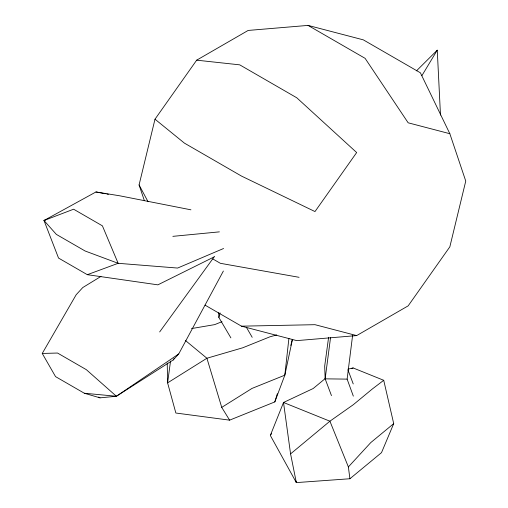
<?xml version="1.0" encoding="UTF-8"?>
<svg xmlns="http://www.w3.org/2000/svg" width="508" height="508" viewBox="0 0 508 508"><rect width="100%" height="100%" fill="white"/><g stroke="black" fill="none" stroke-linecap="round" stroke-linejoin="round"><path stroke-width="0.76" d="M288.906 338.366L284.823 375.177L274.828 401.911L229.61 420.154L175.857 413.023L167.602 382.873L167.227 363.118M353.333 396.138L347.123 379.12L352.635 335.153M330.575 337.363L325.152 378.847L331.464 395.624M170.529 361.067L167.602 382.873L206.908 358.248L242.71 347.796L269.85 336.848L276.714 334.931M328.613 337.287L324.682 366.16L325.152 378.847L347.123 379.12M292.468 339.35L284.823 375.177L252.006 388.417L221.736 407.384L229.61 420.154M144.386 200.73L139.078 184.937L154.997 119.196L196.672 60.173L248.171 30.436L308.051 25.4L363.334 39.859L420.389 72.796L449.84 133.712L465.753 181.083L449.84 246.837L408.165 305.86L356.667 335.591L296.78 340.627L241.49 326.168L205.061 305.137M290.811 345.44L292.348 339.35M230.88 337.871L218.878 317.487L220.066 312.896M274.828 401.911L277.336 393.694M347.872 369.17L353.104 367.944L383.718 380.295L393.713 423.634L381.508 452.641L349.91 478.746L296.342 482.6L270.326 435.451L283.515 402.482L313.201 388.506L325.431 378.397M101.003 276.39L82.772 287.553L76.175 294.735L42.247 353.454L55.543 376.619L84.334 393.243L100.006 397.847L116.389 396.259L173.241 359.943L178.727 353.943L223.374 271.037M173.241 359.943L174.003 358.559M421.907 75.635L437.261 50.171L440.48 115.068M270.764 434.791L271.64 433.476M159.658 331.946L214.573 256.318M349.91 478.746L348.374 466.935L370.789 442.576L393.713 423.634M416.471 70.853L437.261 50.171M295.885 481.108L296.342 482.6L290.57 453.885L329.908 421.195L353.32 404.692L372.281 389.026L383.718 380.295M84.334 393.243L116.389 396.259L178.727 353.943M213.817 257.067L157.88 284.848L87.325 274.688L58.534 258.064L43.999 220.504L95.968 191.96L119.621 195.777L190.932 209.823M351.72 368.675L353.104 367.944M223.584 248.501L177.597 268.059L118.142 263.309L85.128 251.003L56.337 234.385L43.999 220.504L73.616 209.213L102.406 225.838L118.142 263.309L87.325 274.688M222.002 321.672L214.668 324.631L191.497 328.574M43.999 220.504L45.479 219.945M172.853 236.347L219.399 231.864M42.247 353.454L57.531 353.035L86.322 369.659L116.389 396.259M241.49 326.168L314.992 324.688L356.667 335.591M196.672 60.173L239.725 64.846L296.78 97.784L356.667 152.546L314.992 211.569L241.49 176.079L184.442 143.142L154.997 119.196M299.072 277.311L220.377 263.309L212.82 258.947M95.968 191.96L105.289 193.751M106.845 194.05L108.394 194.348M449.84 133.712L408.165 122.809L365.1 58.337L308.051 25.4M98.641 397.053L100.006 397.847M185.509 340.563L206.908 358.248L221.736 407.384M246.336 327.203L252.209 337.318M139.078 184.937L148.031 201.714M348.374 466.935L329.908 421.195L283.515 402.482L290.57 453.885M348.024 370.078L353.244 383.94M218.7 312.731L218.878 317.487"/></g></svg>
